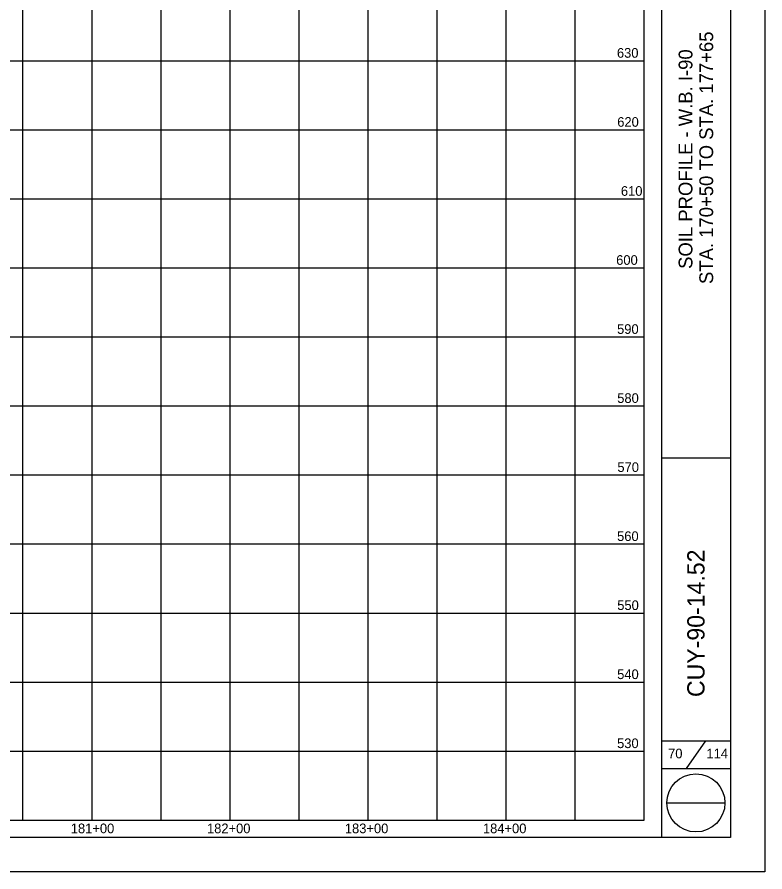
# Model space of a CAD drawing. Extents: x 2192268 to 2194187, y 666571 to 667671.
# Drawn here: x 2193646 to 2194187, y 666571 to 667190 of the extents above; entities that cross this region are included whole.
import ezdxf

# ---------------------------------------------------------------- set-up
doc = ezdxf.new("R2010")
doc.units = 0
for name, color, linetype in [('SH_Border', 7, 'Continuous'), ('SH_Cut_Line', 7, 'Continuous'), ('SH_Data', 7, 'Continuous'), ('SH_Major_Grid_Line', 7, 'Continuous')]:
    doc.layers.add(name, color=color, linetype=linetype)

msp = doc.modelspace()

# ---------------------------------------------------------------- linework, layer by layer
at = {"layer": 'SH_Border'}
for p, q in [((2194112.3, 667646.26), (2194112.3, 666596.26)), ((2194162.3, 667646.26), (2194162.3, 666596.26)), ((2194112.3, 666871.26), (2194162.3, 666871.26)), ((2194112.3, 666666.27), (2194162.3, 666666.27)), ((2194144.35, 666666.27), (2194130.25, 666646.27)), ((2194112.3, 666646.26), (2194162.3, 666646.26)), ((2194116.25, 666621.26), (2194158.35, 666621.26)), ((2194162.3, 666596.26), (2192587.3, 666596.26))]:
    msp.add_line(p, q, dxfattribs=at)
msp.add_circle((2194137.3, 666621.26), 21.05, dxfattribs=at)
at = {"layer": 'SH_Cut_Line'}
msp.add_lwpolyline([(2192487.3, 666571.26), (2192487.3, 667671.26), (2194187.3, 667671.26), (2194187.3, 666571.26), (2192487.3, 666571.26)], dxfattribs=at)
at = {"layer": 'SH_Data'}
for p, q in [((2194099.8, 666608.76), (2194099.8, 667608.76)), ((2192599.8, 666608.76), (2194099.8, 666608.76))]:
    msp.add_line(p, q, dxfattribs=at)
at = {"layer": 'SH_Major_Grid_Line'}
for p, q in [((2193649.8, 666608.76), (2193649.8, 667608.76)), ((2193699.8, 666608.76), (2193699.8, 667608.76)), ((2193749.8, 666608.76), (2193749.8, 667608.76)), ((2193799.8, 666608.76), (2193799.8, 667608.76)), ((2193849.8, 666608.76), (2193849.8, 667608.76)), ((2193899.8, 666608.76), (2193899.8, 667608.76)), ((2193949.8, 666608.76), (2193949.8, 667608.76)), ((2193999.8, 666608.76), (2193999.8, 667608.76)), ((2194049.8, 666608.76), (2194049.8, 667608.76)), ((2192599.8, 667158.76), (2194099.8, 667158.76)), ((2192599.8, 667108.76), (2194099.8, 667108.76)), ((2192599.8, 667058.76), (2194099.8, 667058.76)), ((2192599.8, 667008.76), (2194099.8, 667008.76)), ((2192599.8, 666958.76), (2194099.8, 666958.76)), ((2192599.8, 666908.76), (2194099.8, 666908.76)), ((2192599.8, 666858.76), (2194099.8, 666858.76)), ((2192599.8, 666808.76), (2194099.8, 666808.76)), ((2192599.8, 666758.76), (2194099.8, 666758.76)), ((2192599.8, 666708.76), (2194099.8, 666708.76)), ((2192599.8, 666658.76), (2194099.8, 666658.76))]:
    msp.add_line(p, q, dxfattribs=at)

# ---------------------------------------------------------------- texts
at = {"layer": 'SH_Data'}
for s, height, rotation, p in [('STA. 170+50 TO STA. 177+65', 10, 90, (2194149.8, 666997.05)), ('630', 7, 360, (2194080.1, 667160.92)), ('SOIL PROFILE - W.B. I-90', 10, 90, (2194134.8, 667007.99)), ('620', 7, 360, (2194080.32, 667110.92)), ('610', 7, 360, (2194082.97, 667060.92)), ('600', 7, 360, (2194079.55, 667010.92)), ('590', 7, 360, (2194080.21, 666960.92)), ('580', 7, 360, (2194080.32, 666910.92)), ('570', 7, 360, (2194080.43, 666860.92)), ('560', 7, 360, (2194080.21, 666810.92)), ('CUY-90-14.52', 12.5, 90, (2194143.55, 666697.9)), ('550', 7, 360, (2194080.32, 666760.92)), ('540', 7, 360, (2194080.27, 666710.92)), ('530', 7, 360, (2194080.21, 666660.92))]:
    msp.add_text(s, height=height, rotation=rotation, dxfattribs=at).set_placement(p)
for s, p in [('70', (2194117.17, 666653.51)), ('114', (2194144.94, 666653.51)), ('181+00', (2193684.43, 666599.27)), ('182+00', (2193783.1, 666599.27)), ('183+00', (2193882.99, 666599.27)), ('184+00', (2193983.02, 666599.27))]:
    msp.add_text(s, height=7, dxfattribs=at).set_placement(p)

doc.saveas('drawing.dxf')
